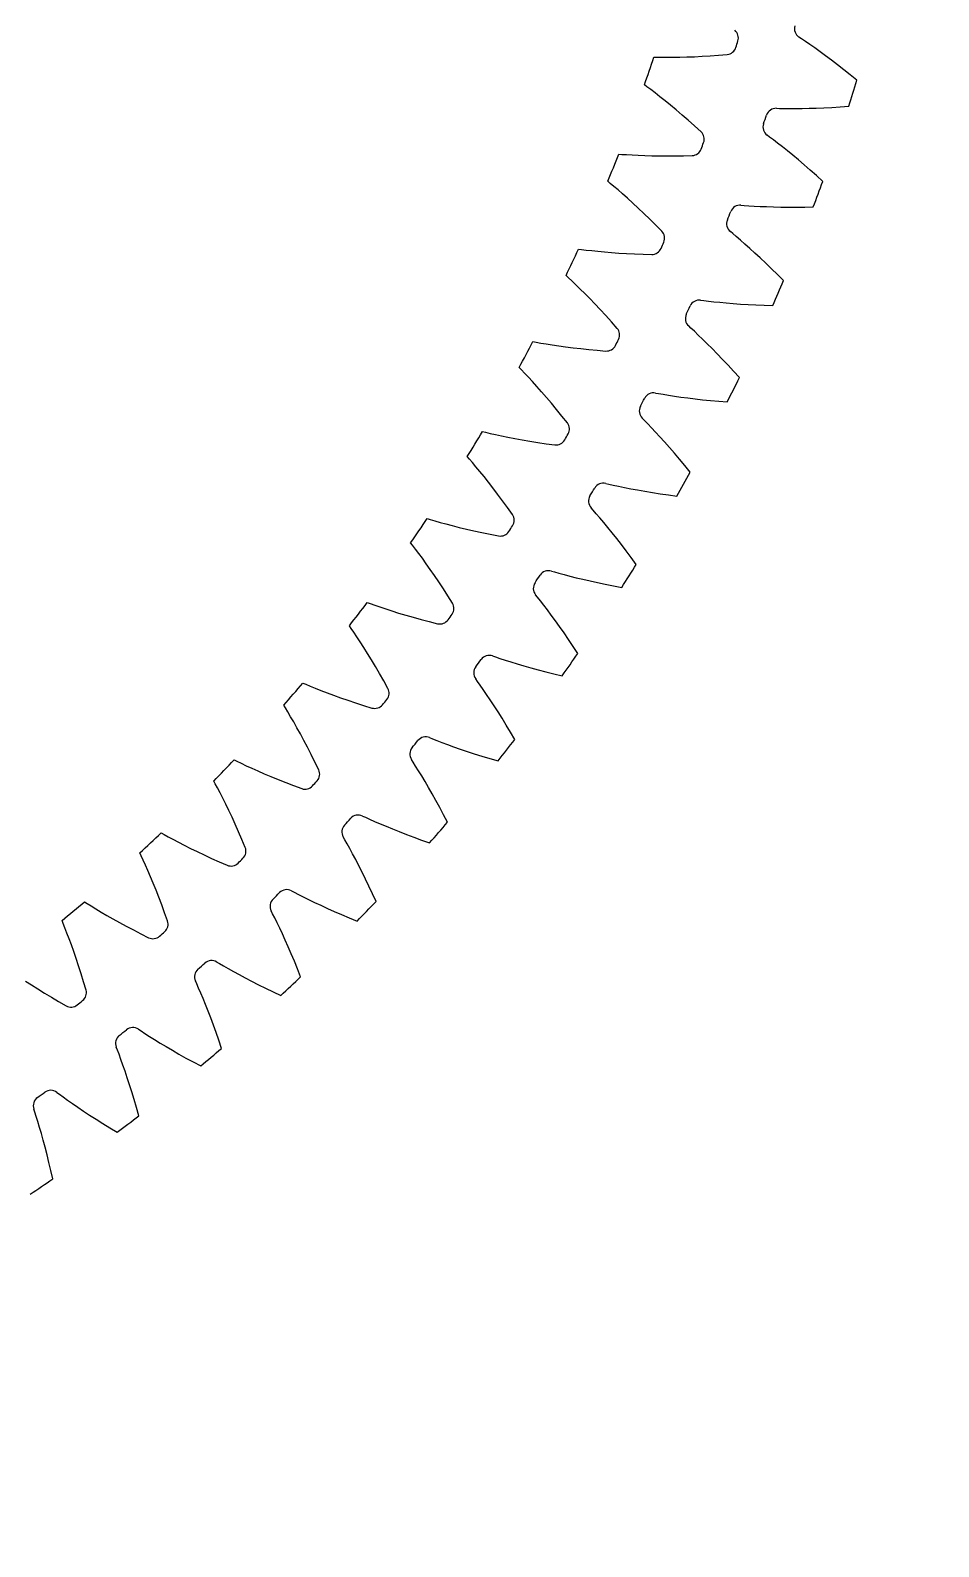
# Model space of a CAD drawing. Header units: millimetres. Extents: x -128 to 128, y -128 to 128.
# Drawn here: x 26.2 to 67, y -93.5 to -25.5 of the extents above; entities that cross this region are included whole.
import ezdxf

# ---------------------------------------------------------------- set-up
doc = ezdxf.new("R2010")
doc.units = ezdxf.units.MM

msp = doc.modelspace()

# ---------------------------------------------------------------- linework, layer by layer
at = {"layer": 'outer'}
msp.add_circle((0, 0), 128.494929, dxfattribs=at)
at = {"layer": 'thin_ring_external'}
for p, q in [((60.829012, -25.84109), (60.711985, -25.760267)), ((61.000655, -25.957402), (60.829012, -25.84109)), ((61.200607, -26.095271), (61.000655, -25.957402)), ((61.421159, -26.250282), (61.200607, -26.095271)), ((61.658127, -26.420239), (61.421159, -26.250282)), ((61.908798, -26.603837), (61.658127, -26.420239)), ((62.171232, -26.800223), (61.908798, -26.603837)), ((62.443953, -27.008808), (62.171232, -26.800223)), ((62.725788, -27.229164), (62.443953, -27.008808)), ((63.015778, -27.460974), (62.725788, -27.229164)), ((63.313112, -27.703996), (63.015778, -27.460974)), ((59.699123, -28.960774), (59.841341, -28.961994)), ((59.841341, -28.961994), (60.04865, -28.965609)), ((60.04865, -28.965609), (60.291515, -28.967878)), ((60.291515, -28.967878), (60.561092, -28.967977)), ((60.561092, -28.967977), (60.852695, -28.965297)), ((60.852695, -28.965297), (61.163353, -28.959343)), ((61.163353, -28.959343), (61.49099, -28.949696)), ((61.49099, -28.949696), (61.834059, -28.935989)), ((61.834059, -28.935989), (62.191356, -28.917899)), ((62.191356, -28.917899), (62.561911, -28.895131)), ((62.561911, -28.895131), (62.944925, -28.867418)), ((59.395961, -30.253688), (59.283214, -30.166995)), ((59.561441, -30.378612), (59.395961, -30.253688)), ((59.754093, -30.526511), (59.561441, -30.378612)), ((59.966442, -30.692582), (59.754093, -30.526511)), ((60.194423, -30.874416), (59.966442, -30.692582)), ((60.435393, -31.070574), (60.194423, -30.874416)), ((60.687456, -31.280104), (60.435393, -31.070574)), ((60.949171, -31.502342), (60.687456, -31.280104)), ((61.219387, -31.736801), (60.949171, -31.502342)), ((61.497162, -31.983116), (61.219387, -31.736801)), ((61.7817, -32.241004), (61.497162, -31.983116)), ((58.108253, -33.31161), (58.250224, -33.32009)), ((58.250224, -33.32009), (58.457077, -33.334285)), ((58.457077, -33.334285), (58.69951, -33.348952)), ((58.69951, -33.348952), (58.96873, -33.362816)), ((58.96873, -33.362816), (59.260089, -33.375029)), ((59.260089, -33.375029), (59.570646, -33.384945)), ((59.570646, -33.384945), (59.898348, -33.392039)), ((59.898348, -33.392039), (60.24167, -33.395868)), ((60.24167, -33.395868), (60.599424, -33.396045)), ((60.599424, -33.396045), (60.970658, -33.392228)), ((60.970658, -33.392228), (61.354588, -33.384108)), ((57.739469, -34.587357), (57.631296, -34.49502)), ((57.898355, -34.720568), (57.739469, -34.587357)), ((58.083203, -34.878111), (57.898355, -34.720568)), ((58.286796, -35.054808), (58.083203, -34.878111)), ((58.505195, -35.248046), (58.286796, -35.054808)), ((58.735835, -35.456252), (58.505195, -35.248046)), ((58.976871, -35.678379), (58.735835, -35.456252)), ((59.226896, -35.91369), (58.976871, -35.678379)), ((59.484788, -36.161641), (59.226896, -35.91369)), ((59.749624, -36.421818), (59.484788, -36.161641)), ((60.020623, -36.693898), (59.749624, -36.421818)), ((56.297302, -37.575539), (56.438654, -37.591257)), ((56.438654, -37.591257), (56.644513, -37.615996)), ((56.644513, -37.615996), (56.885881, -37.643023)), ((56.885881, -37.643023), (57.154042, -37.670615)), ((57.154042, -37.670615), (57.444397, -37.697689)), ((57.444397, -37.697689), (57.754043, -37.723449)), ((57.754043, -37.723449), (58.080955, -37.747267)), ((58.080955, -37.747267), (58.423633, -37.768621)), ((58.423633, -37.768621), (58.780912, -37.787065)), ((58.780912, -37.787065), (59.151857, -37.802208)), ((59.151857, -37.802208), (59.5357, -37.813702)), ((55.863859, -38.830792), (55.760541, -38.733052)), ((56.015736, -38.971942), (55.863859, -38.830792)), ((56.192298, -39.138718), (56.015736, -38.971942)), ((56.386603, -39.32558), (56.192298, -39.138718)), ((56.594851, -39.529718), (56.386603, -39.32558)), ((56.814558, -39.749428), (56.594851, -39.529718)), ((57.043938, -39.983574), (56.814558, -39.749428)), ((57.281622, -40.231344), (57.043938, -39.983574)), ((57.526517, -40.49214), (57.281622, -40.231344)), ((57.777723, -40.7655), (57.526517, -40.49214)), ((58.034475, -41.051062), (57.777723, -40.7655)), ((54.270994, -41.741439), (54.41136, -41.764354)), ((54.41136, -41.764354), (54.615687, -41.799571)), ((54.615687, -41.799571), (54.85536, -41.838887)), ((54.85536, -41.838887), (55.121762, -41.880136)), ((55.121762, -41.880136), (55.410356, -41.922)), ((55.410356, -41.922), (55.718283, -41.963537)), ((55.718283, -41.963537), (56.043553, -42.004017)), ((56.043553, -42.004017), (56.384693, -42.04284)), ((56.384693, -42.04284), (56.740564, -42.079503)), ((56.740564, -42.079503), (57.110252, -42.113567)), ((57.110252, -42.113567), (57.493008, -42.144645)), ((53.774022, -42.972922), (53.675831, -42.870034)), ((53.918494, -43.121643), (53.774022, -42.972922)), ((54.086311, -43.297216), (53.918494, -43.121643)), ((54.270821, -43.493756), (54.086311, -43.297216)), ((54.468373, -43.708261), (54.270821, -43.493756)), ((54.676576, -43.938903), (54.468373, -43.708261)), ((54.893701, -44.184455), (54.676576, -43.938903)), ((55.118423, -44.444039), (54.893701, -44.184455)), ((55.349683, -44.716999), (55.118423, -44.444039)), ((55.586603, -45.002829), (55.349683, -44.716999)), ((55.82844, -45.301129), (55.586603, -45.002829)), ((52.034617, -45.798439), (52.173629, -45.828491)), ((52.173629, -45.828491), (52.375892, -45.874096)), ((52.375892, -45.874096), (52.613244, -45.925598)), ((52.613244, -45.925598), (52.877192, -45.980396)), ((52.877192, -45.980396), (53.163273, -46.036941)), ((53.163273, -46.036941), (53.468677, -46.094148)), ((53.468677, -46.094148), (53.791455, -46.151183)), ((53.791455, -46.151183), (54.130168, -46.207374)), ((54.130168, -46.207374), (54.483703, -46.26216)), ((54.483703, -46.26216), (54.85117, -46.315056)), ((51.475413, -47.00294), (51.382603, -46.895173)), ((54.85117, -46.315056), (55.231839, -46.365638)), ((51.612102, -47.158844), (51.475413, -47.00294)), ((51.770735, -47.342757), (51.612102, -47.158844)), ((51.944969, -47.548461), (51.770735, -47.342757)), ((52.131311, -47.772774), (51.944969, -47.548461)), ((52.327465, -48.013746), (52.131311, -47.772774)), ((52.531769, -48.270065), (52.327465, -48.013746)), ((52.742944, -48.540784), (52.531769, -48.270065)), ((52.959964, -48.825196), (52.742944, -48.540784)), ((53.18198, -49.122751), (52.959964, -48.825196)), ((53.40827, -49.43301), (53.18198, -49.122751)), ((49.594003, -49.735957), (49.7313, -49.773068)), ((49.7313, -49.773068), (49.93097, -49.828941)), ((49.93097, -49.828941), (50.165383, -49.892495)), ((50.165383, -49.892495), (50.426189, -49.960699)), ((50.426189, -49.960699), (50.709009, -50.031778)), ((50.709009, -50.031778), (51.011094, -50.104503)), ((51.011094, -50.104503), (51.330539, -50.177945)), ((51.330539, -50.177945), (51.665941, -50.251359)), ((51.665941, -50.251359), (52.016217, -50.324125)), ((52.016217, -50.324125), (52.380504, -50.395715)), ((48.974026, -50.910333), (48.88684, -50.797968)), ((49.102577, -51.073013), (48.974026, -50.910333)), ((52.380504, -50.395715), (52.758094, -50.465668)), ((49.251612, -51.264786), (49.102577, -51.073013)), ((49.415116, -51.479119), (49.251612, -51.264786)), ((49.589761, -51.712653), (49.415116, -51.479119)), ((49.773355, -51.963327), (49.589761, -51.712653)), ((49.964304, -52.229743), (49.773355, -51.963327)), ((50.161381, -52.510892), (49.964304, -52.229743)), ((50.363596, -52.806014), (50.161381, -52.510892)), ((50.570129, -53.114517), (50.363596, -52.806014)), ((46.955522, -53.543719), (47.090744, -53.587792)), ((47.090744, -53.587792), (47.287301, -53.653787)), ((47.287301, -53.653787), (47.518163, -53.729228)), ((47.518163, -53.729228), (47.775146, -53.810659)), ((50.780282, -53.435926), (50.570129, -53.114517)), ((47.775146, -53.810659), (48.053968, -53.896087)), ((48.053968, -53.896087), (48.351945, -53.984142)), ((48.351945, -53.984142), (48.667224, -54.073799)), ((48.667224, -54.073799), (48.99844, -54.164243)), ((48.99844, -54.164243), (49.344544, -54.254799)), ((49.344544, -54.254799), (49.704699, -54.344897)), ((49.704699, -54.344897), (50.078225, -54.434038)), ((46.276389, -54.684907), (46.195054, -54.568236)), ((46.396465, -54.853939), (46.276389, -54.684907)), ((46.535514, -55.053072), (46.396465, -54.853939)), ((46.68786, -55.275473), (46.535514, -55.053072)), ((46.850354, -55.51762), (46.68786, -55.275473)), ((47.020908, -55.777342), (46.850354, -55.51762)), ((47.198005, -56.05316), (47.020908, -55.777342)), ((47.380469, -56.344005), (47.198005, -56.05316)), ((47.567351, -56.649068), (47.380469, -56.344005)), ((47.757863, -56.967714), (47.567351, -56.649068)), ((47.95133, -57.299434), (47.757863, -56.967714)), ((44.126055, -57.211791), (44.258851, -57.262712)), ((44.258851, -57.262712), (44.451781, -57.338657)), ((44.451781, -57.338657), (44.67849, -57.425787)), ((44.67849, -57.425787), (44.930981, -57.520234)), ((44.930981, -57.520234), (45.205077, -57.619787)), ((45.205077, -57.619787), (45.498169, -57.722943)), ((45.498169, -57.722943), (45.808458, -57.828581)), ((45.808458, -57.828581), (46.134624, -57.935819)), ((43.389539, -58.316814), (43.314267, -58.196143)), ((43.500828, -58.491756), (43.389539, -58.316814)), ((43.629527, -58.69773), (43.500828, -58.491756)), ((46.134624, -57.935819), (46.475653, -58.043929)), ((46.475653, -58.043929), (46.830738, -58.152299)), ((46.830738, -58.152299), (47.199225, -58.260397)), ((43.770319, -58.92762), (43.629527, -58.69773)), ((43.920236, -59.177748), (43.770319, -58.92762)), ((44.077307, -59.445839), (43.920236, -59.177748)), ((44.240089, -59.730341), (44.077307, -59.445839)), ((44.407464, -60.030123), (44.240089, -59.730341)), ((44.578526, -60.34433), (44.407464, -60.030123)), ((44.752518, -60.672288), (44.578526, -60.34433)), ((41.112986, -60.730605), (41.243008, -60.788239)), ((41.243008, -60.788239), (41.431809, -60.873937)), ((41.431809, -60.873937), (41.653773, -60.97253)), ((41.653773, -60.97253), (41.901112, -61.079746)), ((41.901112, -61.079746), (42.169767, -61.193164)), ((42.169767, -61.193164), (42.45721, -61.31115)), ((44.928796, -61.013454), (44.752518, -60.672288)), ((40.321007, -61.79658), (40.251995, -61.672222)), ((40.423218, -61.976976), (40.321007, -61.79658)), ((42.45721, -61.31115), (42.761701, -61.432495)), ((42.761701, -61.432495), (43.081965, -61.556247)), ((43.081965, -61.556247), (43.417029, -61.681629)), ((43.417029, -61.681629), (43.766118, -61.807988)), ((43.766118, -61.807988), (44.128604, -61.93476)), ((40.541233, -62.189252), (40.423218, -61.976976)), ((40.670102, -62.426031), (40.541233, -62.189252)), ((40.807052, -62.683488), (40.670102, -62.426031)), ((40.950229, -62.95925), (40.807052, -62.683488)), ((41.098272, -63.251692), (40.950229, -62.95925)), ((41.250122, -63.559629), (41.098272, -63.251692)), ((41.404917, -63.882161), (41.250122, -63.559629)), ((41.561937, -64.218575), (41.404917, -63.882161)), ((37.924174, -64.09098), (38.051084, -64.155178)), ((38.051084, -64.155178), (38.235263, -64.250404)), ((38.235263, -64.250404), (38.451903, -64.360201)), ((38.451903, -64.360201), (38.693444, -64.479907)), ((38.693444, -64.479907), (38.955958, -64.606895)), ((38.955958, -64.606895), (39.237002, -64.739405)), ((41.720564, -64.568297), (41.561937, -64.218575)), ((37.078799, -65.115125), (37.016226, -64.987405)), ((37.171665, -65.300505), (37.078799, -65.115125)), ((37.278687, -65.51853), (37.171665, -65.300505)), ((39.237002, -64.739405), (39.534899, -64.876138)), ((39.534899, -64.876138), (39.848427, -65.016081)), ((39.848427, -65.016081), (40.176651, -65.158409)), ((40.176651, -65.158409), (40.518833, -65.302428)), ((40.518833, -65.302428), (40.874374, -65.447543)), ((37.395298, -65.76158), (37.278687, -65.51853)), ((37.518923, -66.025694), (37.395298, -65.76158)), ((37.647833, -66.308407), (37.518923, -66.025694)), ((37.780751, -66.608026), (37.647833, -66.308407)), ((37.916679, -66.923316), (37.780751, -66.608026)), ((34.567939, -67.284148), (34.691405, -67.354742)), ((34.691405, -67.354742), (34.870482, -67.459249)), ((38.054804, -67.253331), (37.916679, -66.923316)), ((38.194441, -67.597323), (38.054804, -67.253331)), ((34.870482, -67.459249), (35.081233, -67.579965)), ((35.081233, -67.579965), (35.316347, -67.711847)), ((35.316347, -67.711847), (35.572034, -67.852074)), ((35.572034, -67.852074), (35.845945, -67.998761)), ((35.845945, -67.998761), (36.136472, -68.150527)), ((38.335004, -67.954689), (38.194441, -67.597323)), ((33.671373, -68.263792), (33.615404, -68.133044)), ((33.754653, -68.453672), (33.671373, -68.263792)), ((33.850402, -68.676877), (33.754653, -68.453672)), ((33.954451, -68.925564), (33.850402, -68.676877)), ((36.136472, -68.150527), (36.442446, -68.306297)), ((36.442446, -68.306297), (36.762974, -68.465198)), ((36.762974, -68.465198), (37.097356, -68.626501)), ((37.097356, -68.626501), (37.445024, -68.789581)), ((34.064429, -69.195646), (33.954451, -68.925564)), ((34.178735, -69.484572), (34.064429, -69.195646)), ((34.296181, -69.790588), (34.178735, -69.484572)), ((34.415833, -70.112407), (34.296181, -69.790588)), ((31.053037, -70.30178), (31.172737, -70.378586)), ((31.172737, -70.378586), (31.346244, -70.4921)), ((31.346244, -70.4921), (31.550557, -70.62342)), ((31.550557, -70.62342), (31.77863, -70.767135)), ((31.77863, -70.767135), (32.026824, -70.920235)), ((34.536927, -70.449044), (34.415833, -70.112407)), ((34.658818, -70.799718), (34.536927, -70.449044)), ((30.107619, -71.234366), (30.058399, -71.100931)), ((30.181095, -71.428251), (30.107619, -71.234366)), ((30.265323, -71.656054), (30.181095, -71.428251)), ((32.026824, -70.920235), (32.292887, -71.080716)), ((32.292887, -71.080716), (32.575286, -71.247119)), ((32.575286, -71.247119), (32.872907, -71.418308)), ((32.872907, -71.418308), (33.184904, -71.593369)), ((34.78095, -71.163794), (34.658818, -70.799718)), ((30.356538, -71.90973), (30.265323, -71.656054)), ((30.452582, -72.185075), (30.356538, -71.90973)), ((33.184904, -71.593369), (33.510613, -71.771535)), ((33.510613, -71.771535), (33.8495, -71.952155)), ((30.551986, -72.479461), (30.452582, -72.185075)), ((30.653653, -72.791074), (30.551986, -72.479461)), ((30.756717, -73.118583), (30.653653, -72.791074)), ((27.388637, -73.136002), (27.50426, -73.218821)), ((27.50426, -73.218821), (27.671744, -73.341046)), ((27.671744, -73.341046), (27.869086, -73.482626)), ((27.869086, -73.482626), (28.089523, -73.6378)), ((30.860464, -73.460964), (30.756717, -73.118583)), ((30.96429, -73.817404), (30.860464, -73.460964)), ((26.396835, -74.019099), (26.354492, -73.883325)), ((26.460315, -74.216482), (26.396835, -74.019099)), ((28.089523, -73.6378), (28.329576, -73.803372)), ((28.329576, -73.803372), (28.587098, -73.97723)), ((28.587098, -73.97723), (28.860632, -74.157835)), ((28.860632, -74.157835), (29.149123, -74.343998)), ((31.067673, -74.187242), (30.96429, -73.817404)), ((26.532801, -74.448289), (26.460315, -74.216482)), ((26.610944, -74.706291), (26.532801, -74.448289)), ((26.692804, -74.986181), (26.610944, -74.706291)), ((29.149123, -74.343998), (29.451775, -74.534761)), ((29.451775, -74.534761), (29.767962, -74.729326)), ((29.767962, -74.729326), (30.097184, -74.927013)), ((26.777047, -75.285259), (26.692804, -74.986181)), ((26.86267, -75.601657), (26.777047, -75.285259)), ((26.948877, -75.934001), (26.86267, -75.601657)), ((27.035006, -76.281232), (26.948877, -75.934001)), ((27.120497, -76.642509), (27.035006, -76.281232)), ((27.204861, -77.017143), (27.120497, -76.642509))]:
    msp.add_line(p, q, dxfattribs=at)
for centre, radius, start, end in [((60.956191, -25.382294), 0.45, 163.771799, 237.133759), ((-26.25, 0), 93.75, 342.066128, 342.811921), ((-26.25, 0), 90.375, 340.844969, 341.10625), ((59.681412, -29.410426), 0.45, 87.74429, 161.10625), ((59.546401, -29.801984), 0.45, 160.844969, 234.206929), ((-26.25, 0), 93.75, 339.139299, 339.885091), ((58.067605, -33.75977), 0.45, 84.817461, 158.179421), ((57.912777, -34.143924), 0.45, 157.91814, 231.2801), ((-26.25, 0), 90.375, 337.91814, 338.179421), ((-26.25, 0), 93.75, 336.21247, 336.958262), ((-26.25, 0), 90.375, 334.991311, 335.252592), ((56.233824, -38.02104), 0.45, 81.890632, 155.252592), ((56.059583, -38.396787), 0.45, 154.991311, 228.353271), ((-26.25, 0), 93.75, 333.28564, 334.031433), ((-26.25, 0), 90.375, 332.064482, 332.325762), ((54.184851, -42.183116), 0.45, 78.963802, 152.325762), ((53.991652, -42.549477), 0.45, 152.064482, 225.426442), ((-26.25, 0), 93.75, 330.358811, 331.104604), ((-26.25, 0), 90.375, 329.137652, 329.398933), ((51.926034, -46.235142), 0.45, 76.036973, 149.398933), ((51.71438, -46.59116), 0.45, 149.137652, 222.499612), ((-26.25, 0), 93.75, 327.431982, 328.177774), ((49.233707, -50.511292), 0.45, 146.210823, 219.572783), ((-26.25, 0), 90.375, 326.210823, 326.472104), ((49.463264, -50.166546), 0.45, 73.110144, 146.472104), ((-26.25, 0), 90.375, 323.283994, 323.545275), ((46.802966, -53.967071), 0.45, 70.183314, 143.545275), ((-26.25, 0), 93.75, 324.505153, 325.250945), ((46.556106, -54.299645), 0.45, 143.283994, 216.645954), ((43.952082, -57.626802), 0.45, 67.256485, 140.618445), ((43.688563, -57.946338), 0.45, 140.357164, 213.719125), ((-26.25, 0), 90.375, 320.357164, 320.618445), ((-26.25, 0), 93.75, 321.578323, 322.324116), ((40.638558, -61.441854), 0.45, 137.430335, 210.792295), ((-26.25, 0), 90.375, 317.430335, 317.691616), ((40.918049, -61.136191), 0.45, 64.329656, 137.691616), ((-26.25, 0), 93.75, 318.651494, 319.397286), ((37.414048, -64.777077), 0.45, 134.503506, 207.865466), ((-26.25, 0), 90.375, 314.503506, 314.764787), ((37.708782, -64.486083), 0.45, 61.402827, 134.764787), ((-26.25, 0), 93.75, 315.724665, 316.470457), ((-26.25, 0), 90.375, 311.576677, 311.837958), ((34.332654, -67.667738), 0.45, 58.475997, 131.837958), ((34.023446, -67.943303), 0.45, 131.576677, 204.938637), ((-26.25, 0), 93.75, 312.797835, 313.543628), ((30.475597, -70.932272), 0.45, 128.649847, 202.011807), ((-26.25, 0), 90.375, 308.649847, 308.911128), ((30.798472, -70.672855), 0.45, 55.549168, 128.911128), ((-26.25, 0), 93.75, 309.871006, 310.616799), ((26.779758, -73.736188), 0.45, 125.723018, 199.084978), ((-26.25, 0), 90.375, 305.723018, 305.984299), ((27.115458, -73.493595), 0.45, 52.622339, 125.984299), ((-26.25, 0), 93.75, 306.944177, 307.689969), ((-26.25, 0), 93.75, 304.017348, 304.76314)]:
    msp.add_arc(centre, radius, start, end, dxfattribs=at)
at = {"layer": 'thin_ring_internal'}
for p, q in [((57.105303, -26.577574), (57.494454, -26.546362)), ((54.196496, -26.663153), (54.340172, -26.666102)), ((54.340172, -26.666102), (54.550709, -26.668949)), ((54.550709, -26.668949), (54.797401, -26.670111)), ((54.797401, -26.670111), (55.071276, -26.66873)), ((55.071276, -26.66873), (55.367583, -26.664164)), ((55.367583, -26.664164), (55.683312, -26.655889)), ((55.683312, -26.655889), (56.016355, -26.643461)), ((56.016355, -26.643461), (56.365143, -26.626491)), ((56.365143, -26.626491), (56.728454, -26.604632)), ((56.728454, -26.604632), (57.105303, -26.577574)), ((53.887961, -27.995783), (53.772278, -27.910527)), ((54.056583, -28.121883), (53.887961, -27.995783)), ((54.252833, -28.271361), (54.056583, -28.121883)), ((54.469081, -28.439427), (54.252833, -28.271361)), ((54.701168, -28.623695), (54.469081, -28.439427)), ((54.946389, -28.822742), (54.701168, -28.623695)), ((55.202802, -29.035638), (54.946389, -28.822742)), ((55.468926, -29.261733), (55.202802, -29.035638)), ((55.743581, -29.500557), (55.468926, -29.261733)), ((56.025798, -29.751757), (55.743581, -29.500557)), ((56.315234, -30.013748), (56.025798, -29.751757)), ((52.620401, -31.016486), (52.7637, -31.027277)), ((52.7637, -31.027277), (52.973769, -31.041617)), ((52.973769, -31.041617), (53.220028, -31.056249)), ((53.220028, -31.056249), (53.49357, -31.069827)), ((53.49357, -31.069827), (53.789685, -31.081448)), ((53.789685, -31.081448), (54.105394, -31.090427)), ((54.105394, -31.090427), (54.438619, -31.096205)), ((54.438619, -31.096205), (54.787813, -31.098307)), ((54.787813, -31.098307), (55.151776, -31.096321)), ((55.151776, -31.096321), (55.52954, -31.089883)), ((55.52954, -31.089883), (55.919815, -31.079969)), ((52.239552, -32.330279), (52.128697, -32.238833)), ((52.401035, -32.465399), (52.239552, -32.330279)), ((52.588831, -32.625371), (52.401035, -32.465399)), ((52.795578, -32.804996), (52.588831, -32.625371)), ((53.017256, -33.001662), (52.795578, -32.804996)), ((53.251241, -33.213804), (53.017256, -33.001662)), ((53.495645, -33.440385), (53.251241, -33.213804)), ((53.749025, -33.680676), (53.495645, -33.440385)), ((54.010229, -33.934142), (53.749025, -33.680676)), ((54.278306, -34.200378), (54.010229, -33.934142)), ((54.553003, -34.477785), (54.278306, -34.200378)), ((50.808925, -35.277254), (50.951421, -35.295854)), ((50.951421, -35.295854), (51.160393, -35.321645)), ((51.160393, -35.321645), (51.405486, -35.349703)), ((51.405486, -35.349703), (51.677878, -35.378198)), ((51.677878, -35.378198), (51.972916, -35.405973)), ((51.972916, -35.405973), (52.287664, -35.432179)), ((52.287664, -35.432179), (52.620076, -35.456145)), ((52.620076, -35.456145), (52.968635, -35.477313)), ((52.968635, -35.477313), (53.332163, -35.495206)), ((53.332163, -35.495206), (53.709715, -35.509407)), ((53.709715, -35.509407), (54.099949, -35.52082)), ((50.356899, -36.568289), (50.251203, -36.470925)), ((50.510763, -36.712026), (50.356899, -36.568289)), ((50.689542, -36.882014), (50.510763, -36.712026)), ((50.886171, -37.072661), (50.689542, -36.882014)), ((51.096779, -37.28114), (50.886171, -37.072661)), ((51.318829, -37.505743), (51.096779, -37.28114)), ((51.550495, -37.745332), (51.318829, -37.505743)), ((51.790375, -37.999101), (51.550495, -37.745332)), ((52.037348, -38.266454), (51.790375, -37.999101)), ((52.290487, -38.546932), (52.037348, -38.266454)), ((52.549624, -38.838926), (52.290487, -38.546932)), ((48.767474, -39.432741), (48.908743, -39.459095)), ((48.908743, -39.459095), (49.115994, -39.496259)), ((49.115994, -39.496259), (49.359189, -39.53766)), ((49.359189, -39.53766), (49.629619, -39.580987)), ((49.629619, -39.580987), (49.9227, -39.624832)), ((49.9227, -39.624832), (50.235547, -39.668188)), ((50.235547, -39.668188), (50.566154, -39.710271)), ((50.566154, -39.710271), (50.913037, -39.750442)), ((50.913037, -39.750442), (51.275045, -39.78816)), ((51.275045, -39.78816), (51.651259, -39.822957)), ((51.651259, -39.822957), (52.040287, -39.855664)), ((48.245621, -40.697164), (48.1454, -40.594174)), ((48.391406, -40.849089), (48.245621, -40.697164)), ((48.560635, -41.028587), (48.391406, -40.849089)), ((48.74656, -41.229687), (48.560635, -41.028587)), ((48.945468, -41.449356), (48.74656, -41.229687)), ((49.154922, -41.68575), (48.945468, -41.449356)), ((49.373159, -41.937633), (49.154922, -41.68575)), ((49.598822, -42.204123), (49.373159, -41.937633)), ((49.830827, -42.484563), (49.598822, -42.204123)), ((50.068271, -42.778447), (49.830827, -42.484563)), ((50.311077, -43.084156), (50.068271, -42.778447)), ((46.502143, -43.470545), (46.641761, -43.504574)), ((46.641761, -43.504574), (46.846673, -43.553001)), ((46.846673, -43.553001), (47.087245, -43.60762)), ((47.087245, -43.60762), (47.354905, -43.665651)), ((47.354905, -43.665651), (47.645154, -43.725436)), ((47.645154, -43.725436), (47.955167, -43.785811)), ((47.955167, -43.785811), (48.282983, -43.845885)), ((48.282983, -43.845885), (48.627154, -43.904939)), ((48.627154, -43.904939), (48.986562, -43.96237)), ((48.986562, -43.96237), (49.360314, -44.01766)), ((49.360314, -44.01766), (49.746976, -44.071563)), ((45.912019, -44.704583), (45.817571, -44.596274)), ((46.049289, -44.864243), (45.912019, -44.704583)), ((46.208464, -45.052714), (46.049289, -44.864243)), ((46.383129, -45.263668), (46.208464, -45.052714)), ((46.569745, -45.493871), (46.383129, -45.263668)), ((46.765977, -45.74135), (46.569745, -45.493871)), ((46.970133, -46.004775), (46.765977, -45.74135)), ((47.180907, -46.283191), (46.970133, -46.004775)), ((47.39725, -46.575882), (47.180907, -46.283191)), ((47.618292, -46.882294), (47.39725, -46.575882)), ((47.84404, -47.200806), (47.618292, -46.882294)), ((44.01969, -47.378615), (44.157241, -47.420218)), ((44.157241, -47.420218), (44.359204, -47.479763)), ((44.359204, -47.479763), (44.596434, -47.547438)), ((44.596434, -47.547438), (44.860525, -47.619999)), ((44.860525, -47.619999), (45.147077, -47.695545)), ((45.147077, -47.695545), (45.45333, -47.77276)), ((45.45333, -47.77276), (45.777375, -47.850646)), ((45.777375, -47.850646), (46.117808, -47.928407)), ((46.117808, -47.928407), (46.473544, -48.005379)), ((46.473544, -48.005379), (46.843719, -48.080997)), ((46.843719, -48.080997), (47.22686, -48.155934)), ((43.363057, -48.578587), (43.274665, -48.465281)), ((43.491403, -48.745504), (43.363057, -48.578587)), ((43.640048, -48.942387), (43.491403, -48.745504)), ((43.802933, -49.162564), (43.640048, -48.942387)), ((43.976699, -49.402614), (43.802933, -49.162564)), ((44.159124, -49.66044), (43.976699, -49.402614)), ((44.348589, -49.934621), (44.159124, -49.66044)), ((44.543845, -50.224131), (44.348589, -49.934621)), ((44.743882, -50.5282), (44.543845, -50.224131)), ((44.947861, -50.846226), (44.743882, -50.5282)), ((45.155879, -51.176591), (44.947861, -50.846226)), ((41.327525, -51.14529), (41.462599, -51.194342)), ((41.462599, -51.194342), (41.661008, -51.264827)), ((41.661008, -51.264827), (41.894188, -51.345356)), ((41.894188, -51.345356), (42.153923, -51.432231)), ((42.153923, -51.432231), (42.435922, -51.523312)), ((42.435922, -51.523312), (42.737501, -51.617136)), ((42.737501, -51.617136), (43.05681, -51.712602)), ((43.05681, -51.712602), (43.392488, -51.808837)), ((40.606342, -52.307612), (40.524269, -52.189649)), ((40.725382, -52.48129), (40.606342, -52.307612)), ((43.392488, -51.808837), (43.74349, -51.905121)), ((43.74349, -51.905121), (44.108983, -52.000841)), ((44.108983, -52.000841), (44.48746, -52.09659)), ((40.863053, -52.685996), (40.725382, -52.48129)), ((41.013671, -52.914739), (40.863053, -52.685996)), ((41.174069, -53.163921), (41.013671, -52.914739)), ((41.342142, -53.431324), (41.174069, -53.163921)), ((41.516352, -53.715442), (41.342142, -53.431324)), ((41.695506, -54.015183), (41.516352, -53.715442)), ((41.87864, -54.329722), (41.695506, -54.015183)), ((42.064947, -54.658412), (41.87864, -54.329722)), ((38.433681, -54.759327), (38.565876, -54.815682)), ((38.565876, -54.815682), (38.76014, -54.896897)), ((38.76014, -54.896897), (38.988574, -54.99004)), ((38.988574, -54.99004), (39.243177, -55.090968)), ((39.243177, -55.090968), (39.519781, -55.197314)), ((42.254614, -54.999644), (42.064947, -54.658412)), ((37.650101, -55.880531), (37.574593, -55.758262)), ((39.519781, -55.197314), (39.815787, -55.307466)), ((39.815787, -55.307466), (40.129406, -55.420227)), ((40.129406, -55.420227), (40.459328, -55.53465)), ((40.459328, -55.53465), (40.804548, -55.649958)), ((40.804548, -55.649958), (41.164269, -55.765495)), ((41.164269, -55.765495), (41.536952, -55.881769)), ((37.759479, -56.06045), (37.650101, -55.880531)), ((37.885766, -56.272369), (37.759479, -56.06045)), ((38.023668, -56.508996), (37.885766, -56.272369)), ((38.170219, -56.766565), (38.023668, -56.508996)), ((38.323438, -57.042748), (38.170219, -56.766565)), ((38.481873, -57.335955), (38.323438, -57.042748)), ((38.644391, -57.645033), (38.481873, -57.335955)), ((38.810075, -57.969103), (38.644391, -57.645033)), ((35.346797, -58.20994), (35.475716, -58.27343)), ((35.475716, -58.27343), (35.665255, -58.365132)), ((35.665255, -58.365132), (35.888263, -58.470611)), ((35.888263, -58.470611), (36.136974, -58.585293)), ((38.978155, -58.307477), (38.810075, -57.969103)), ((39.148904, -58.658557), (38.978155, -58.307477)), ((34.503158, -59.286681), (34.434439, -59.160471)), ((36.136974, -58.585293), (36.407358, -58.706585)), ((36.407358, -58.706585), (36.696906, -58.832738)), ((36.696906, -58.832738), (37.0039, -58.962457)), ((37.0039, -58.962457), (37.327081, -59.094726)), ((37.327081, -59.094726), (37.665489, -59.228714)), ((34.602547, -59.472304), (34.503158, -59.286681)), ((34.717073, -59.690804), (34.602547, -59.472304)), ((34.841847, -59.934608), (34.717073, -59.690804)), ((37.665489, -59.228714), (38.018363, -59.363722)), ((38.018363, -59.363722), (38.384141, -59.500174)), ((34.974114, -60.199796), (34.841847, -59.934608)), ((35.112022, -60.483934), (34.974114, -60.199796)), ((35.254209, -60.785355), (35.112022, -60.483934)), ((35.399606, -61.102847), (35.254209, -60.785355)), ((35.547345, -61.435482), (35.399606, -61.102847)), ((32.076083, -61.486832), (32.201343, -61.557268)), ((32.201343, -61.557268), (32.385592, -61.659184)), ((32.385592, -61.659184), (32.602506, -61.776683)), ((32.602506, -61.776683), (32.844584, -61.904776)), ((32.844584, -61.904776), (33.10794, -62.040652)), ((35.696696, -61.782529), (35.547345, -61.435482)), ((35.848018, -62.14241), (35.696696, -61.782529)), ((31.174903, -62.515896), (31.113179, -62.386121)), ((31.264008, -62.70667), (31.174903, -62.515896)), ((33.10794, -62.040652), (33.390168, -62.182429)), ((33.390168, -62.182429), (33.689619, -62.328719)), ((33.689619, -62.328719), (34.005095, -62.478439)), ((34.005095, -62.478439), (34.335681, -62.630708)), ((31.36643, -62.931097), (31.264008, -62.70667)), ((31.477704, -63.181352), (31.36643, -62.931097)), ((31.595292, -63.453367), (31.477704, -63.181352)), ((34.335681, -62.630708), (34.680656, -62.784784)), ((34.680656, -62.784784), (35.038436, -62.941008)), ((31.717478, -63.744612), (31.595292, -63.453367)), ((31.842992, -64.053348), (31.717478, -63.744612)), ((28.631302, -64.580223), (28.752528, -64.657394)), ((28.752528, -64.657394), (28.930936, -64.76922)), ((31.970834, -64.378306), (31.842992, -64.053348)), ((32.100188, -64.718512), (31.970834, -64.378306)), ((28.930936, -64.76922), (29.14111, -64.898389)), ((29.14111, -64.898389), (29.375832, -65.039511)), ((29.375832, -65.039511), (29.631375, -65.189566)), ((29.631375, -65.189566), (29.905439, -65.346543)), ((29.905439, -65.346543), (30.196455, -65.508968)), ((32.230364, -65.073198), (32.100188, -64.718512)), ((32.361807, -65.440805), (32.230364, -65.073198)), ((27.67527, -65.558539), (27.620725, -65.425587)), ((27.753823, -65.753894), (27.67527, -65.558539)), ((27.843838, -65.98358), (27.753823, -65.753894)), ((27.941279, -66.239538), (27.843838, -65.98358)), ((30.196455, -65.508968), (30.503284, -65.675693)), ((30.503284, -65.675693), (30.825061, -65.845787)), ((30.825061, -65.845787), (31.161108, -66.018473)), ((31.161108, -66.018473), (31.509823, -66.194001)), ((28.043837, -66.517568), (27.941279, -66.239538)), ((28.149936, -66.815051), (28.043837, -66.517568)), ((28.258403, -67.130181), (28.149936, -66.815051)), ((28.368309, -67.461635), (28.258403, -67.130181)), ((28.478891, -67.808398), (28.368309, -67.461635)), ((28.589503, -68.169663), (28.478891, -67.808398)), ((25.988038, -68.143928), (26.253121, -68.315638)), ((26.253121, -68.315638), (26.534833, -68.493712)), ((26.534833, -68.493712), (26.832099, -68.676944)), ((26.832099, -68.676944), (27.144107, -68.864356)), ((28.700676, -68.543899), (28.589503, -68.169663)), ((27.144107, -68.864356), (27.470222, -69.055136)), ((27.470222, -69.055136), (27.808831, -69.249445))]:
    msp.add_line(p, q, dxfattribs=at)
for centre, radius, start, end in [((57.541559, -25.804655), 0.45, 342.883132, 49.959479), ((57.450497, -26.098514), 0.45, 275.605739, 342.682085), ((-26.25, 0), 88.125, 342.682085, 342.883132), ((-26.25, 0), 84.75, 340.772022, 341.662761), ((56.007354, -30.34194), 0.45, 339.752697, 46.829044), ((-26.25, 0), 88.125, 339.55165, 339.752697), ((-26.25, 0), 84.75, 337.641587, 338.532326), ((55.90038, -30.630389), 0.45, 272.475304, 339.55165), ((54.22766, -34.788674), 0.45, 336.622263, 43.698609), ((-26.25, 0), 84.75, 334.511152, 335.401891), ((54.105094, -35.07085), 0.45, 269.344869, 336.421216), ((-26.25, 0), 88.125, 336.421216, 336.622263), ((-26.25, 0), 84.75, 331.380718, 332.271456), ((-26.25, 0), 88.125, 333.290781, 333.491828), ((52.20779, -39.131584), 0.45, 333.491828, 40.568174), ((52.069997, -39.406646), 0.45, 266.214434, 333.290781), ((-26.25, 0), 84.75, 328.250283, 329.141021), ((49.95377, -43.35771), 0.45, 330.361393, 37.437739), ((49.801162, -43.624837), 0.45, 263.084, 330.160346), ((-26.25, 0), 88.125, 330.160346, 330.361393), ((-26.25, 0), 84.75, 325.119848, 326.010587), ((47.472329, -47.45444), 0.45, 327.230958, 34.307305), ((47.305361, -47.712834), 0.45, 259.953565, 327.029911), ((-26.25, 0), 88.125, 327.029911, 327.230958), ((-26.25, 0), 84.75, 321.989413, 322.880152), ((-26.25, 0), 88.125, 323.899476, 324.100524), ((44.770871, -51.409547), 0.45, 324.100524, 31.17687), ((44.590041, -51.658438), 0.45, 256.82313, 323.899476), ((-26.25, 0), 84.75, 318.858979, 319.749717), ((41.857458, -55.211228), 0.45, 320.970089, 28.046435), ((41.663307, -55.449872), 0.45, 253.692695, 320.769042), ((-26.25, 0), 88.125, 320.769042, 320.970089), ((-26.25, 0), 84.75, 315.728544, 316.619282), ((-26.25, 0), 88.125, 317.638607, 317.839654), ((38.740787, -58.848137), 0.45, 317.839654, 24.916), ((38.533893, -59.075823), 0.45, 250.562261, 317.638607), ((-26.25, 0), 84.75, 312.598109, 313.488848), ((35.430157, -62.30942), 0.45, 314.709219, 21.785566), ((35.211138, -62.525468), 0.45, 247.431826, 314.508172), ((-26.25, 0), 88.125, 314.508172, 314.709219), ((-26.25, 0), 84.75, 309.467674, 310.358413), ((-26.25, 0), 88.125, 311.377737, 311.578784), ((31.93545, -65.584747), 0.45, 311.578784, 18.655131), ((31.70496, -65.788512), 0.45, 244.301391, 311.377737), ((28.267094, -68.664343), 0.45, 308.44835, 15.524696), ((28.02582, -68.855217), 0.45, 241.170956, 308.247303), ((-26.25, 0), 88.125, 308.247303, 308.44835)]:
    msp.add_arc(centre, radius, start, end, dxfattribs=at)

doc.saveas('drawing.dxf')
